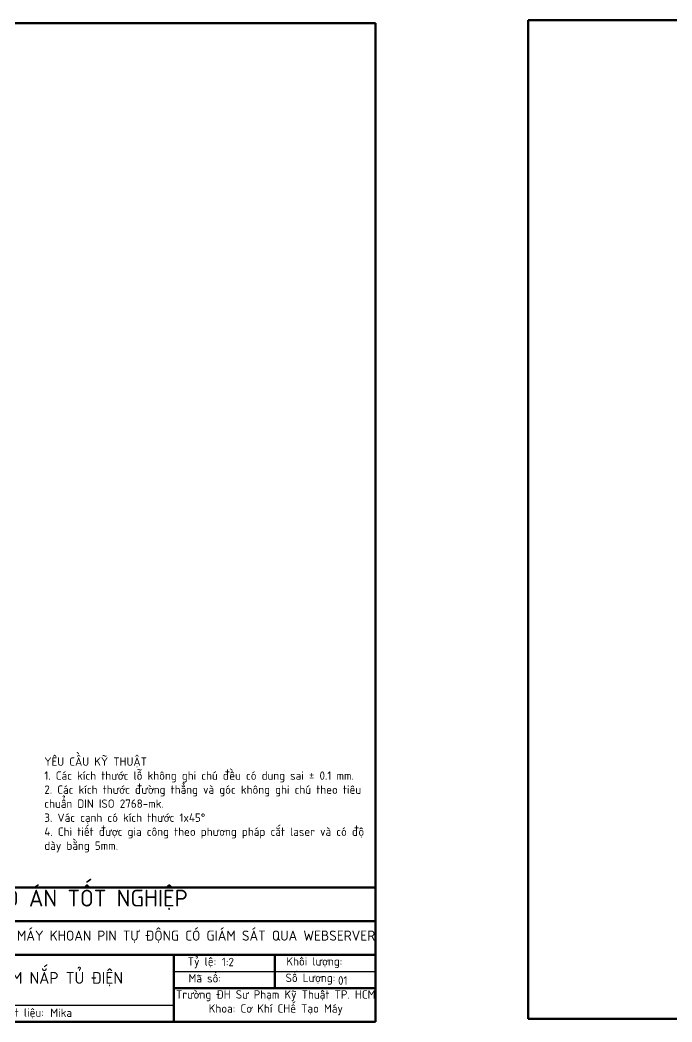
# Model space of a CAD drawing. Header units: millimetres. Extents: x 55 to 6841, y 61 to 3739.
# Drawn here: x 2560 to 2948, y 483 to 1079 of the extents above; entities that cross this region are included whole.
import ezdxf

# ---------------------------------------------------------------- set-up
doc = ezdxf.new("R2010")
doc.units = ezdxf.units.MM
doc.header["$LTSCALE"] = 0.7
doc.layers.get('0').update_dxf_attribs({"color": 255})
for name, color, linetype, lineweight in [('AMC_Contour', 7, 'Continuous', 50), ('CON', 7, 'Continuous', 50), ('DIM', 94, 'Continuous', 25), ('KHUNGBV', 5, 'Continuous', 70), ('TEXT', 7, 'Continuous', 25)]:
    doc.layers.add(name, color=color, linetype=linetype, lineweight=lineweight)
doc.styles.add('TCVN-7284', font='tcvn+7284-2003r.ttf')

# ---------------------------------------------------------------- blocks, each defined once
blk = doc.blocks.new('KHUNG_A3')
at = {"layer": 'CON', "color": 8, "linetype": 'Continuous', "ltscale": 0.66}
for p, q in [((296.71, 84.61), (481.71, 84.61)), ((296.71, 74.61), (481.71, 74.61)), ((296.71, 64.61), (481.71, 64.61)), ((421.71, 44.61), (421.71, 64.61)), ((451.71, 54.61), (451.71, 64.61)), ((421.71, 54.61), (481.71, 54.61))]:
    blk.add_line(p, q, dxfattribs=at)
at = {"layer": 'DIM', "color": 8, "linetype": 'Continuous', "ltscale": 0.66}
for p, q in [((421.71, 59.61), (481.71, 59.61)), ((296.71, 49.61), (421.71, 49.61))]:
    blk.add_line(p, q, dxfattribs=at)
at = {"layer": 'KHUNGBV', "color": 8, "linetype": 'Continuous', "ltscale": 0.66}
for p, q in [((481.71, 341.61), (61.71, 341.61)), ((61.71, 341.61), (61.71, 44.61)), ((481.71, 44.61), (481.71, 341.61)), ((61.71, 44.61), (481.71, 44.61))]:
    blk.add_line(p, q, dxfattribs=at)
at = {"color": 255, "attachment_point": 1, "style": 'TCVN-7284'}
for s, width, insert, char_height in [('{\\W1.485708; }ĐỒ ÁN TỐT NGHIỆP', 65.6643, (362.61, 83.93), 5), ('\\pxqc;Tỷ lệ:', 9.8035, (425.19, 63.83), 2.5), ('\\pxqc;Khối lượng:', 20.0073, (453.51, 63.88), 2.5), ('{\\W0.286782; }Mã số:', 12.5818, (425.56, 58.85), 2.5), ('\\pxqc;Số Lượng:', 17.9691, (453.36, 58.98), 2.5), ('{\\W0.981773; }Trường ĐH Sư Phạm Kỹ Thuật TP. HCM\\P{\\W7.398439; }Khoa: Cơ Khí CHế Tạo Máy ', 61.6953, (420.88, 54.04), 2.5), ('\\pxi-3,l3,qc,t3;Vật liệu:', 59.8171, (346.92, 48.66), 2.5)]:
    blk.add_mtext_dynamic_manual_height_columns(s, width=width, gutter_width=88.6, heights=[0], dxfattribs=dict(at, insert=insert, char_height=char_height))
at = {"color": 255, "insert": (303.83, 71.79), "char_height": 3, "width": 178.521, "attachment_point": 1, "style": 'TCVN-7284'}
blk.add_mtext('THIẾT KẾ VÀ CHẾ TẠO MÁY KIỂM TRA MÁY KHOAN PIN TỰ ĐỘNG CÓ GIÁM SÁT QUA WEBSERVER\\P', dxfattribs=at)

msp = doc.modelspace()

# ---------------------------------------------------------------- block references
at = {"layer": 'DIM', "xscale": 2, "yscale": 2, "zscale": 2}
for p in [(2738.929, 395.428), (1808.162, 393.646)]:
    msp.add_blockref('KHUNG_A3', p, dxfattribs=at)

# ---------------------------------------------------------------- texts
at = {"ltscale": 0.7, "char_height": 5, "attachment_point": 1, "style": 'TCVN-7284'}
for s, width, insert in [('1:2', 9.00007, (2680.156, 521.024)), ('01', 9.00007, (2749.243, 510.019)), ('Mika', 42.25721, (2578.135, 490.839))]:
    msp.add_mtext_dynamic_manual_height_columns(s, width=width, gutter_width=25, heights=[0], dxfattribs=dict(at, insert=insert))
at = {"layer": 'AMC_Contour', "color": 255, "insert": (2543.794, 512.554), "char_height": 7, "attachment_point": 1, "style": 'TCVN-7284'}
msp.add_mtext_dynamic_manual_height_columns('TẤM NẮP TỦ ĐIỆN', width=97.17639, gutter_width=35, heights=[0], dxfattribs=at)
at = {"layer": 'TEXT', "ltscale": 0.7, "insert": (2574.587, 640.19), "char_height": 5, "attachment_point": 1, "style": 'TCVN-7284'}
msp.add_mtext_dynamic_manual_height_columns('YÊU CẦU KỸ THUẬT\\P1. Các kích thước lỗ không ghi chú đều có dung sai ± 0.1 mm. \\P2. Các kích thước đường thẳng và góc không ghi chú theo tiêu chuẩn DIN ISO 2768-mk.\\P3. Vác cạnh có kích thước 1x45°\\P4. Chi tiết được gia công theo phương pháp cắt laser và có độ dày bằng 5mm.', width=190.28123, gutter_width=3444.182, heights=[0], dxfattribs=at)

doc.saveas('drawing.dxf')
